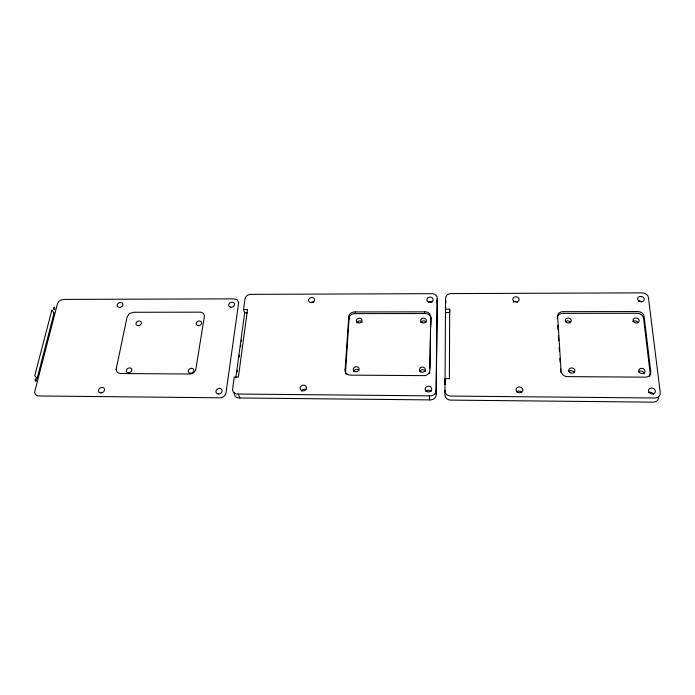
<?xml version="1.0" encoding="UTF-8"?>
<svg xmlns="http://www.w3.org/2000/svg" width="695" height="695" viewBox="0 0 695 695"><rect width="100%" height="100%" fill="white"/><g stroke="black" fill="none" stroke-linecap="round" stroke-linejoin="round"><path stroke-width="1.04" d="M449.387 378.792L449.691 309.188L445.495 309.197L445.53 312.568L449.7 312.559L449.691 309.188M557.303 318.727C556.695 315.209 560.274 312.993 563.419 313.367L636.377 313.28C639.713 312.993 643.466 315.026 643.622 318.675L650.112 372.972L649.651 376.369M243.528 309.553L247.507 309.544L238.385 377.142L234.241 377.107L232.695 388.314C231.73 391.711 234.927 394.491 238.194 394.039L429.397 395.855C432.82 396.298 436.451 393.796 436.086 390.095L437.259 298.798C437.676 295.384 434.175 293.29 431.117 293.664L251.529 294.35C248.436 294.089 245.1 296.079 244.927 299.397L243.528 309.553L244.675 312.837L235.779 378.011M234.38 392.301C233.424 395.672 236.595 398.443 239.844 397.992L429.571 399.894C432.968 400.337 436.573 397.844 436.208 394.169L437.259 298.798M430.726 317.12L429.831 370.001C430.17 373.641 426.565 376.038 423.22 375.63L351.123 375.135C347.856 375.543 344.433 372.989 345.12 369.479L348.751 317.181C348.655 313.74 352.113 311.638 355.258 311.951L424.549 311.855C433.011 310.96 431.056 322.619 430.639 327.406M429.953 368.341L430.553 332.792M430.787 318.788C431.221 315.348 427.738 313.158 424.619 313.532L355.527 313.619C352.391 313.297 348.942 315.408 349.038 318.831L345.519 372.937M445.617 303.307L445.964 301.187M658.539 397.54C658.669 400.85 655.116 402.414 652.257 402.136L451.489 400.12C448.084 400.459 444.539 397.914 444.948 394.256L445.573 298.772C445.278 295.349 448.753 293.281 451.837 293.585L641.294 292.864C644.578 292.586 648.322 294.524 648.505 298.129L660.18 392.058C661.127 395.829 657.383 398.504 653.917 398L451.498 396.072C448.067 396.411 444.487 393.865 444.896 390.173M237.134 372.094L237.386 370.192M239.184 357.022L239.436 355.162M240.574 346.822L240.826 344.989M241.321 341.315L241.573 339.499M429.858 372.259L429.64 373.493M54.227 308.641L54.662 306.99M244.675 312.837L247.637 312.837M449.361 378.671L444.982 378.636L445.017 381.746M345.841 373.988L346.084 374.449M436.79 300.622L437.363 303.324M238.194 394.039L239.844 397.992M345.12 369.479L345.424 371.034M348.751 317.181L349.038 318.831M355.258 311.951L355.527 313.619M557.729 325.364L558.033 330.134M558.406 335.902L558.711 340.732M559.154 347.552L559.405 351.479M559.849 358.394L560.101 362.373M560.491 368.376L560.752 372.407M424.549 311.855L424.619 313.532M429.397 395.855L429.571 399.894M436.086 390.095L436.208 394.169M425.879 391.563A3.266 2.876 -1.1 0 1 431.239 391.441M301.552 390.99A3.197 2.797 -16.4 0 1 306.156 389.539M310.639 302.707A3.023 2.511 -12.8 0 1 313.853 302.116M428.511 302.047A3.093 2.571 -2.7 0 1 432.021 302.143M419.702 371.512A2.954 2.571 -2.3 0 1 425.357 371.547M420.831 322.636A2.858 2.415 -3 0 1 423.307 320.916A2.858 2.415 -3 0 1 426.096 322.159M353.746 371.451A2.91 2.537 -9.9 0 1 359.002 370.322M356.891 322.801A2.823 2.38 -9 0 1 359.358 320.942A2.823 2.38 -9 0 1 362.147 322.167M649.017 392.31A3.527 2.902 17.5 0 1 653.517 394.404M516.411 391.911A3.353 2.902 8.8 0 1 521.684 392.51M513.153 302.186A3.162 2.598 4.1 0 1 517.61 302.134M638.305 301.152A3.301 2.615 11.6 0 1 641.537 301.804M638.497 371.799A3.171 2.598 15.7 0 1 641.832 371.226A3.171 2.598 15.7 0 1 644.057 373.684M632.85 321.594A3.058 2.45 12.4 0 1 638.036 322.662M568.892 371.365A3.093 2.598 11.6 0 1 574.113 372.529M565.443 321.603A2.989 2.45 8.6 0 1 570.499 322.662M444.974 383.432C444.982 386.898 445.009 379.453 444.974 383.432M445.538 307.911C445.547 311.516 445.565 304.262 445.538 307.911M116.108 369.34L117.255 372.477L120.417 373.519L188.91 374.014C192.254 374.344 195.677 372.051 195.938 368.559L204.243 317.285C205.234 314.14 202.123 311.716 199.17 312.177L133.883 312.272L129.27 313.541L127.02 317.346L116.108 369.34M557.616 315.895L561.082 370.809C560.995 374.57 564.74 376.933 568.215 376.629L644.517 377.15C647.896 377.628 651.632 375.065 650.72 371.356L644.187 316.955C644.03 313.289 640.26 311.264 636.915 311.551L563.749 311.655C561.074 311.473 557.711 312.802 557.616 315.895M238.672 302.664L226.11 392.223C225.945 395.759 222.496 398.139 219.107 397.783L39.537 395.976C36.375 396.506 33.69 393.483 35.054 390.442L57.32 304.297L58.528 301.717L60.578 300.092L64.157 299.397L233.459 298.85L237.316 299.797L238.672 302.664M54.062 313.097L37.078 378.627L34.75 375.665L51.916 309.901L54.062 313.097M119.453 307.433A2.997 2.337 -25 0 0 122.807 303.767A2.997 2.337 -25 0 0 117.898 303.689A2.997 2.337 -25 0 0 119.453 307.433M101.044 392.901A3.197 2.58 -30.5 0 0 104.337 388.679A3.197 2.58 -30.5 0 0 99.116 388.87A3.197 2.58 -30.5 0 0 101.044 392.901M218.343 394.004A3.188 2.711 -24.1 0 0 222.009 390.086A3.188 2.711 -24.1 0 0 216.753 389.582A3.188 2.711 -24.1 0 0 218.343 394.004M230.801 307.164A3.006 2.441 -18.9 0 0 234.51 303.802A3.006 2.441 -18.9 0 0 229.611 303.107A3.006 2.441 -18.9 0 0 230.801 307.164M190.621 373.258A2.884 2.398 -24.8 0 0 193.723 369.584A2.884 2.398 -24.8 0 0 188.936 369.462A2.884 2.398 -24.8 0 0 190.621 373.258M128.705 372.833A2.884 2.337 -28.1 0 0 131.642 369.045A2.884 2.337 -28.1 0 0 126.881 369.227A2.884 2.337 -28.1 0 0 128.705 372.833M198.275 325.642A2.789 2.267 -21.8 0 0 201.524 322.332A2.789 2.267 -21.8 0 0 196.946 321.95A2.789 2.267 -21.8 0 0 198.275 325.642M138.114 325.634A2.789 2.215 -25 0 0 141.198 322.185A2.789 2.215 -25 0 0 136.628 322.098A2.789 2.215 -25 0 0 138.114 325.634M53.793 308.05A1.182 0.495 89.1 0 0 54.245 309.822A1.182 0.495 89.1 0 0 54.653 308.05A1.182 0.495 89.1 0 0 53.793 308.05M36.114 380.764A1.234 0.547 -88.6 0 0 35.74 378.844A1.234 0.547 -88.6 0 0 35.176 380.608A1.234 0.547 -88.6 0 0 36.114 380.764M426.73 391.563A3.293 2.893 -1.2 0 0 431.708 389.096A3.293 2.893 -1.2 0 0 426.808 386.55A3.293 2.893 -1.2 0 0 426.73 391.563M302.264 390.746A3.223 2.815 -16.3 0 0 306.399 387.211A3.223 2.815 -16.3 0 0 301.144 386.012A3.223 2.815 -16.3 0 0 302.264 390.746M310.422 302.473A3.049 2.519 -12.8 0 0 314.557 299.493A3.049 2.519 -12.8 0 0 309.709 298.172A3.049 2.519 -12.8 0 0 310.422 302.473M428.398 301.934A3.11 2.589 -2.8 0 0 433.098 299.675A3.11 2.589 -2.8 0 0 428.467 297.451A3.11 2.589 -2.8 0 0 428.398 301.934M420.849 371.877A2.962 2.58 -2.4 0 0 425.34 369.662A2.962 2.58 -2.4 0 0 420.935 367.412A2.962 2.58 -2.4 0 0 420.849 371.877M421.952 322.662A2.876 2.424 -3.1 0 0 426.304 320.551A2.876 2.424 -3.1 0 0 422.039 318.466A2.876 2.424 -3.1 0 0 421.952 322.662M354.91 371.616A2.928 2.545 -9.9 0 0 359.037 368.897A2.928 2.545 -9.9 0 0 354.459 367.229A2.928 2.545 -9.9 0 0 354.91 371.616M357.995 322.81A2.841 2.389 -9 0 0 361.999 320.23A2.841 2.389 -9 0 0 357.551 318.692A2.841 2.389 -9 0 0 357.995 322.81M649.095 392.484A3.553 2.919 17.3 0 0 655.124 392.501A3.553 2.919 17.3 0 0 651.536 388.019A3.553 2.919 17.3 0 0 649.095 392.484M517.132 391.919A3.379 2.919 8.6 0 0 522.709 390.633A3.379 2.919 8.6 0 0 518.427 387.019A3.379 2.919 8.6 0 0 517.132 391.919M513.796 301.291A3.188 2.615 4 0 0 519.069 300.084A3.188 2.615 4 0 0 515.03 296.904A3.188 2.615 4 0 0 513.796 301.291M638.861 300.944A3.327 2.624 11.5 0 0 644.204 299.71A3.327 2.624 11.5 0 0 639.774 296.487A3.327 2.624 11.5 0 0 638.861 300.944M639.339 372.32A3.188 2.606 15.5 0 0 644.769 372.32A3.188 2.606 15.5 0 0 641.563 368.341A3.188 2.606 15.5 0 0 639.339 372.32M633.632 321.759A3.075 2.459 12.3 0 0 638.887 321.724A3.075 2.459 12.3 0 0 635.795 318.006A3.075 2.459 12.3 0 0 633.632 321.759M569.778 372.416A3.101 2.606 11.5 0 0 574.843 371.252A3.101 2.606 11.5 0 0 570.821 368.02A3.101 2.606 11.5 0 0 569.778 372.416M566.277 322.272A2.997 2.459 8.5 0 0 571.177 321.142A2.997 2.459 8.5 0 0 567.294 318.136A2.997 2.459 8.5 0 0 566.277 322.272"/></g></svg>
